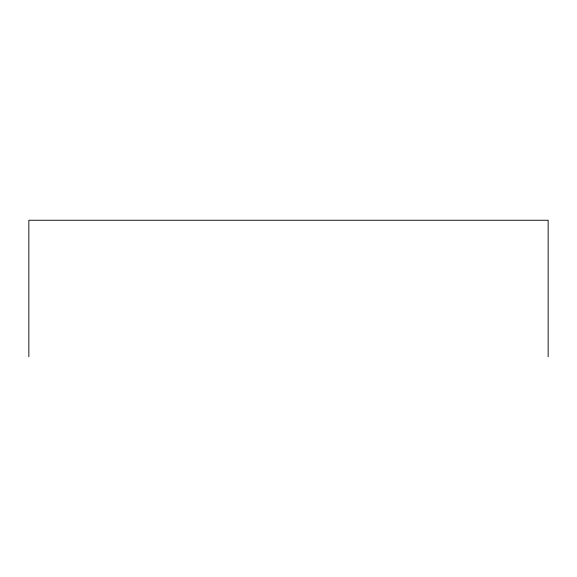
<?xml version="1.0" encoding="UTF-8"?>
<svg xmlns="http://www.w3.org/2000/svg" width="577" height="577" viewBox="0 0 577 577"><rect width="100%" height="100%" fill="white"/><g stroke="black" fill="none" stroke-linecap="round" stroke-linejoin="round"><path stroke-width="0.87" d="M548.15 356.752L548.15 220.248L28.85 220.248L28.85 356.752"/></g></svg>
